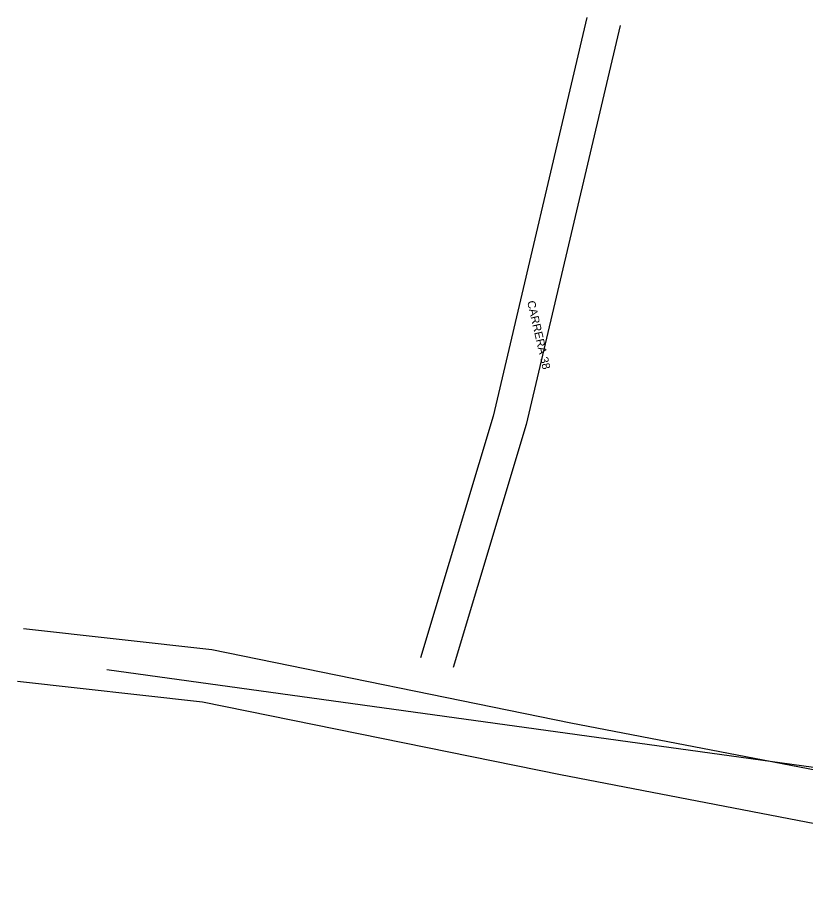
# Model space of a CAD drawing. Header units: metres. Extents: x 4740982 to 4741382, y 2240570 to 2240863.
# Drawn here: x 4740982.5 to 4741130.5, y 2240679.6 to 2240844.8 of the extents above; entities that cross this region are included whole.
import ezdxf
from ezdxf.enums import TextEntityAlignment as Align

# ---------------------------------------------------------------- set-up
doc = ezdxf.new("R2010")
doc.units = ezdxf.units.M
for name, color, linetype in [('MT_EXIST', 1, 'CONTINUOUS'), ('URB_TXT', 8, 'CONTINUOUS'), ('URB_VIAS', 8, 'CONTINUOUS')]:
    doc.layers.add(name, color=color, linetype=linetype)
doc.styles.add('ARIAL', font='arial.ttf')

msp = doc.modelspace()

# ---------------------------------------------------------------- linework, layer by layer
at = {"layer": 'MT_EXIST'}
msp.add_lwpolyline([(4740999.18, 2240722.63), (4741135.22, 2240703.86), (4741179.31, 2240696.19), (4741214.25, 2240690.69), (4741241.84, 2240691.51), (4741262.84, 2240691.81), (4741286.36, 2240691.97), (4741381.06, 2240694.23)], dxfattribs=at)
at = {"layer": 'URB_VIAS'}
for points in [[(4741089.14, 2240844.81), (4741071.61, 2240770.13), (4741057.99, 2240724.87)], [(4741095.37, 2240843.36), (4741077.81, 2240768.54), (4741064.13, 2240723.05)], [(4740983.61, 2240730.31), (4741018.86, 2240726.38), (4741086.18, 2240712.69), (4741137.11, 2240702.87), (4741182.74, 2240696.27), (4741222.67, 2240689.73), (4741273.35, 2240689.52), (4741380.93, 2240691.71)], [(4740982.49, 2240720.44), (4741017.15, 2240716.59), (4741084.22, 2240702.95), (4741135.43, 2240693.08), (4741181.21, 2240686.46), (4741221.92, 2240679.82), (4741273.47, 2240679.58), (4741381.13, 2240681.78)]]:
    msp.add_lwpolyline(points, dxfattribs=at)

# ---------------------------------------------------------------- texts
at = {"layer": 'URB_TXT', "style": 'ARIAL'}
msp.add_text('CARRERA 38', height=1.5, rotation=-77, dxfattribs=at).set_placement((4741080.16, 2240785.35), align=Align.MIDDLE_CENTER)

doc.saveas('drawing.dxf')
